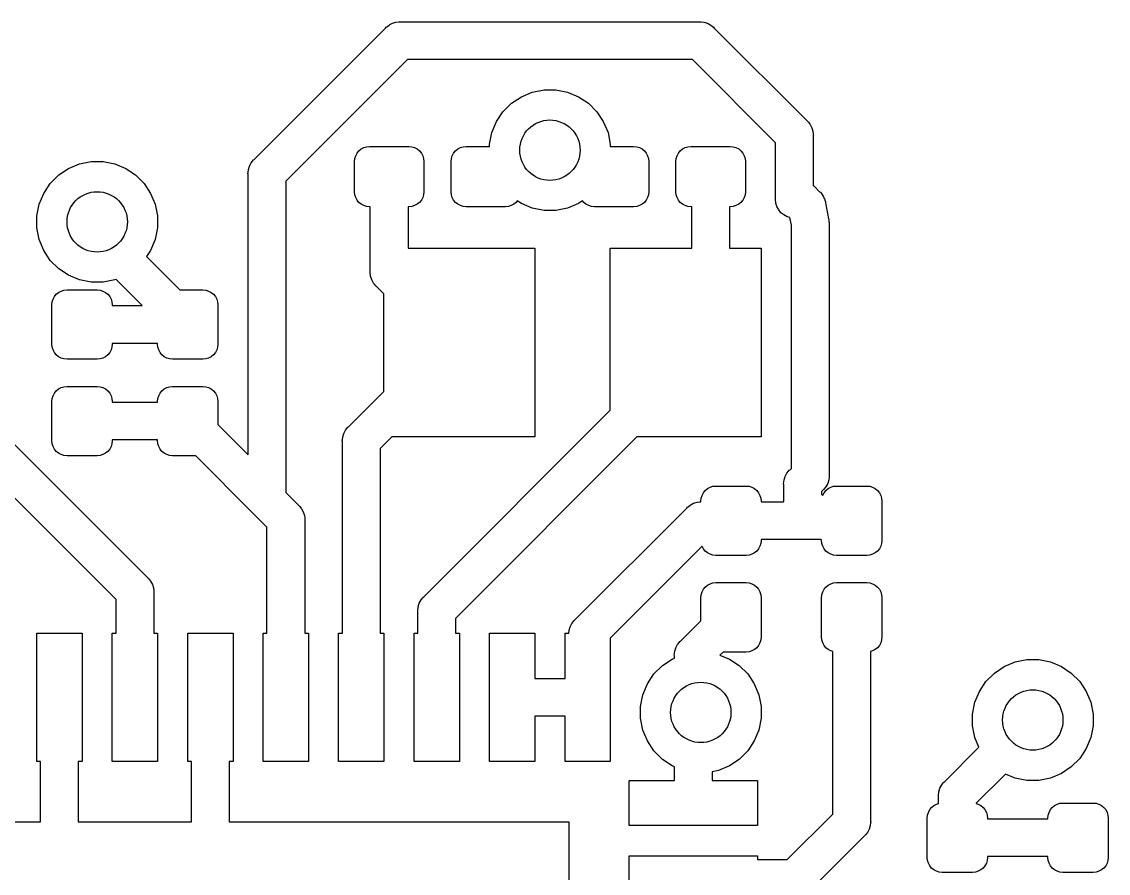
# Model space of a CAD drawing. Extents: x 165.4 to 194.6, y -135.1 to -105.7.
# Drawn here: x 187 to 194.2, y -111.72 to -106.07 of the extents above; entities that cross this region are included whole.
import ezdxf

# ---------------------------------------------------------------- set-up
doc = ezdxf.new("R2010")
doc.units = 0
doc.layers.add('BLACK', color=7, linetype='CONTINUOUS')

msp = doc.modelspace()

# ---------------------------------------------------------------- linework, layer by layer
at = {"layer": 'BLACK', "linetype": 'CONTINUOUS'}
for p, q in [((188.541, -106.986), (189.411, -106.116)), ((189.411, -106.116), (189.415, -106.111)), ((189.415, -106.111), (189.42, -106.107)), ((189.42, -106.107), (189.434, -106.096)), ((189.42, -106.107), (189.42, -106.107)), ((189.434, -106.096), (189.439, -106.093)), ((189.439, -106.093), (189.456, -106.084)), ((189.456, -106.084), (189.479, -106.077)), ((189.479, -106.077), (189.498, -106.075)), ((189.498, -106.075), (189.504, -106.074)), ((189.498, -106.075), (189.498, -106.075)), ((189.504, -106.074), (189.51, -106.075)), ((189.51, -106.075), (191.49, -106.075)), ((191.49, -106.075), (191.496, -106.074)), ((191.496, -106.074), (191.502, -106.075)), ((191.502, -106.075), (191.502, -106.075)), ((191.502, -106.075), (191.521, -106.077)), ((191.521, -106.077), (191.544, -106.084)), ((191.544, -106.084), (191.566, -106.096)), ((191.566, -106.096), (191.585, -106.111)), ((191.585, -106.111), (191.589, -106.116)), ((191.589, -106.116), (192.204, -106.731)), ((189.556, -106.325), (188.75, -107.131)), ((191.444, -106.325), (189.556, -106.325)), ((191.995, -106.876), (191.444, -106.325)), ((190.311, -106.571), (190.383, -106.54)), ((190.383, -106.54), (190.461, -106.525)), ((190.461, -106.525), (190.539, -106.525)), ((190.539, -106.525), (190.617, -106.54)), ((190.617, -106.54), (190.689, -106.571)), ((190.189, -106.67), (190.245, -106.614)), ((190.245, -106.614), (190.311, -106.571)), ((190.689, -106.571), (190.755, -106.614)), ((190.755, -106.614), (190.811, -106.67)), ((190.146, -106.736), (190.189, -106.67)), ((190.811, -106.67), (190.854, -106.736)), ((190.115, -106.808), (190.146, -106.736)), ((190.854, -106.736), (190.885, -106.808)), ((192.204, -106.731), (192.209, -106.735)), ((192.209, -106.735), (192.213, -106.74)), ((192.213, -106.74), (192.213, -106.74)), ((192.213, -106.74), (192.222, -106.752)), ((192.222, -106.752), (192.224, -106.754)), ((192.224, -106.754), (192.236, -106.776)), ((190.1, -106.886), (190.115, -106.808)), ((190.885, -106.808), (190.9, -106.886)), ((192.236, -106.776), (192.243, -106.799)), ((192.243, -106.799), (192.245, -106.818)), ((192.245, -106.818), (192.245, -106.818)), ((192.245, -106.818), (192.246, -106.824)), ((192.246, -106.824), (192.245, -106.83)), ((192.245, -106.83), (192.245, -107.158)), ((189.234, -106.929), (189.249, -106.917)), ((189.249, -106.917), (189.267, -106.908)), ((189.267, -106.908), (189.285, -106.902)), ((189.285, -106.902), (189.305, -106.9)), ((189.305, -106.9), (189.565, -106.9)), ((189.565, -106.9), (189.585, -106.902)), ((189.585, -106.902), (189.603, -106.908)), ((189.603, -106.908), (189.621, -106.917)), ((189.621, -106.917), (189.636, -106.929)), ((189.874, -106.929), (189.889, -106.917)), ((189.889, -106.917), (189.907, -106.908)), ((189.907, -106.908), (189.925, -106.902)), ((189.925, -106.902), (189.945, -106.9)), ((189.945, -106.9), (190.1, -106.9)), ((190.1, -106.9), (190.1, -106.886)), ((190.9, -106.886), (190.9, -106.9)), ((190.9, -106.9), (191.055, -106.9)), ((191.055, -106.9), (191.075, -106.902)), ((191.075, -106.902), (191.093, -106.908)), ((191.093, -106.908), (191.111, -106.917)), ((191.111, -106.917), (191.126, -106.929)), ((191.364, -106.929), (191.379, -106.917)), ((191.379, -106.917), (191.397, -106.908)), ((191.397, -106.908), (191.415, -106.902)), ((191.415, -106.902), (191.435, -106.9)), ((191.435, -106.9), (191.695, -106.9)), ((191.695, -106.9), (191.715, -106.902)), ((191.715, -106.902), (191.733, -106.908)), ((191.733, -106.908), (191.751, -106.917)), ((191.751, -106.917), (191.766, -106.929)), ((191.995, -107.244), (191.995, -106.876)), ((188.521, -107.009), (188.536, -106.99)), ((188.536, -106.99), (188.541, -106.986)), ((189.205, -107), (189.207, -106.98)), ((189.207, -106.98), (189.213, -106.962)), ((189.213, -106.962), (189.222, -106.944)), ((189.222, -106.944), (189.234, -106.929)), ((189.636, -106.929), (189.648, -106.944)), ((189.648, -106.944), (189.657, -106.962)), ((189.657, -106.962), (189.663, -106.98)), ((189.663, -106.98), (189.665, -107)), ((189.845, -107), (189.847, -106.98)), ((189.847, -106.98), (189.853, -106.962)), ((189.853, -106.962), (189.862, -106.944)), ((189.862, -106.944), (189.874, -106.929)), ((191.126, -106.929), (191.138, -106.944)), ((191.138, -106.944), (191.147, -106.962)), ((191.147, -106.962), (191.153, -106.98)), ((191.153, -106.98), (191.155, -107)), ((191.335, -107), (191.337, -106.98)), ((191.337, -106.98), (191.343, -106.962)), ((191.343, -106.962), (191.352, -106.944)), ((191.352, -106.944), (191.364, -106.929)), ((191.766, -106.929), (191.778, -106.944)), ((191.778, -106.944), (191.787, -106.962)), ((191.787, -106.962), (191.793, -106.98)), ((191.793, -106.98), (191.795, -107)), ((187.245, -107.089), (187.311, -107.046)), ((187.311, -107.046), (187.383, -107.015)), ((187.383, -107.015), (187.461, -107)), ((187.461, -107), (187.539, -107)), ((187.539, -107), (187.617, -107.015)), ((187.617, -107.015), (187.689, -107.046)), ((187.689, -107.046), (187.755, -107.089)), ((188.5, -107.073), (188.502, -107.054)), ((188.502, -107.054), (188.509, -107.031)), ((188.509, -107.031), (188.521, -107.009)), ((189.205, -107.2), (189.205, -107)), ((189.665, -107), (189.665, -107.2)), ((189.845, -107.2), (189.845, -107)), ((191.155, -107), (191.155, -107.2)), ((191.335, -107.2), (191.335, -107)), ((191.795, -107), (191.795, -107.2)), ((187.189, -107.145), (187.245, -107.089)), ((187.755, -107.089), (187.811, -107.145)), ((188.499, -107.079), (188.5, -107.073)), ((188.5, -107.085), (188.499, -107.079)), ((188.5, -107.073), (188.5, -107.073)), ((188.5, -108.943), (188.5, -107.085)), ((188.75, -107.131), (188.75, -109.193)), ((187.146, -107.211), (187.189, -107.145)), ((187.811, -107.145), (187.854, -107.211)), ((189.207, -107.22), (189.205, -107.2)), ((189.665, -107.2), (189.663, -107.22)), ((189.847, -107.22), (189.845, -107.2)), ((191.155, -107.2), (191.153, -107.22)), ((191.337, -107.22), (191.335, -107.2)), ((191.795, -107.2), (191.793, -107.22)), ((192.245, -107.158), (192.249, -107.161)), ((192.249, -107.161), (192.253, -107.166)), ((192.253, -107.166), (192.287, -107.2)), ((192.287, -107.2), (192.292, -107.204)), ((192.292, -107.204), (192.299, -107.213)), ((187.115, -107.283), (187.146, -107.211)), ((187.854, -107.211), (187.885, -107.283)), ((189.213, -107.238), (189.207, -107.22)), ((189.222, -107.256), (189.213, -107.238)), ((189.234, -107.271), (189.222, -107.256)), ((189.249, -107.283), (189.234, -107.271)), ((189.636, -107.271), (189.621, -107.283)), ((189.648, -107.256), (189.636, -107.271)), ((189.657, -107.238), (189.648, -107.256)), ((189.663, -107.22), (189.657, -107.238)), ((189.853, -107.238), (189.847, -107.22)), ((189.862, -107.256), (189.853, -107.238)), ((189.874, -107.271), (189.862, -107.256)), ((189.889, -107.283), (189.874, -107.271)), ((190.276, -107.271), (190.261, -107.283)), ((190.283, -107.261), (190.276, -107.271)), ((190.311, -107.279), (190.283, -107.261)), ((190.383, -107.31), (190.311, -107.279)), ((190.689, -107.279), (190.617, -107.31)), ((190.717, -107.261), (190.689, -107.279)), ((190.724, -107.271), (190.717, -107.261)), ((190.739, -107.283), (190.724, -107.271)), ((191.126, -107.271), (191.111, -107.283)), ((191.138, -107.256), (191.126, -107.271)), ((191.147, -107.238), (191.138, -107.256)), ((191.153, -107.22), (191.147, -107.238)), ((191.343, -107.238), (191.337, -107.22)), ((191.352, -107.256), (191.343, -107.238)), ((191.364, -107.271), (191.352, -107.256)), ((191.379, -107.283), (191.364, -107.271)), ((191.766, -107.271), (191.751, -107.283)), ((191.778, -107.256), (191.766, -107.271)), ((191.787, -107.238), (191.778, -107.256)), ((191.793, -107.22), (191.787, -107.238)), ((191.994, -107.25), (191.995, -107.244)), ((191.997, -107.275), (191.994, -107.25)), ((192.004, -107.298), (191.997, -107.275)), ((192.299, -107.213), (192.307, -107.223)), ((192.307, -107.223), (192.307, -107.223)), ((192.307, -107.223), (192.307, -107.223)), ((192.307, -107.223), (192.313, -107.234)), ((192.313, -107.234), (192.318, -107.244)), ((192.318, -107.244), (192.319, -107.245)), ((192.319, -107.245), (192.319, -107.245)), ((192.319, -107.245), (192.322, -107.256)), ((192.322, -107.256), (192.326, -107.268)), ((192.326, -107.268), (192.326, -107.274)), ((192.326, -107.274), (192.347, -107.38)), ((187.1, -107.361), (187.115, -107.283)), ((187.885, -107.283), (187.9, -107.361)), ((189.267, -107.292), (189.249, -107.283)), ((189.285, -107.298), (189.267, -107.292)), ((189.305, -107.3), (189.285, -107.298)), ((189.31, -107.3), (189.305, -107.3)), ((189.31, -107.729), (189.31, -107.3)), ((189.565, -107.3), (189.56, -107.3)), ((189.56, -107.3), (189.56, -107.575)), ((189.585, -107.298), (189.565, -107.3)), ((189.603, -107.292), (189.585, -107.298)), ((189.621, -107.283), (189.603, -107.292)), ((189.907, -107.292), (189.889, -107.283)), ((189.925, -107.298), (189.907, -107.292)), ((189.945, -107.3), (189.925, -107.298)), ((190.205, -107.3), (189.945, -107.3)), ((190.225, -107.298), (190.205, -107.3)), ((190.243, -107.292), (190.225, -107.298)), ((190.261, -107.283), (190.243, -107.292)), ((190.461, -107.325), (190.383, -107.31)), ((190.539, -107.325), (190.461, -107.325)), ((190.617, -107.31), (190.539, -107.325)), ((190.757, -107.292), (190.739, -107.283)), ((190.775, -107.298), (190.757, -107.292)), ((190.795, -107.3), (190.775, -107.298)), ((191.055, -107.3), (190.795, -107.3)), ((191.075, -107.298), (191.055, -107.3)), ((191.093, -107.292), (191.075, -107.298)), ((191.111, -107.283), (191.093, -107.292)), ((191.397, -107.292), (191.379, -107.283)), ((191.415, -107.298), (191.397, -107.292)), ((191.435, -107.3), (191.415, -107.298)), ((191.44, -107.3), (191.435, -107.3)), ((191.44, -107.575), (191.44, -107.3)), ((191.695, -107.3), (191.69, -107.3)), ((191.69, -107.3), (191.69, -107.575)), ((191.715, -107.298), (191.695, -107.3)), ((191.733, -107.292), (191.715, -107.298)), ((191.751, -107.283), (191.733, -107.292)), ((192.014, -107.316), (192.004, -107.298)), ((192.016, -107.32), (192.014, -107.316)), ((192.031, -107.339), (192.016, -107.32)), ((192.05, -107.354), (192.031, -107.339)), ((187.1, -107.439), (187.1, -107.361)), ((187.9, -107.361), (187.9, -107.439)), ((192.072, -107.366), (192.05, -107.354)), ((192.09, -107.372), (192.072, -107.366)), ((192.1, -107.422), (192.09, -107.372)), ((192.1, -109.033), (192.1, -107.422)), ((192.347, -107.38), (192.348, -107.385)), ((192.348, -107.385), (192.349, -107.392)), ((192.349, -107.392), (192.349, -107.392)), ((192.349, -107.392), (192.349, -107.398)), ((192.349, -107.398), (192.35, -107.404)), ((192.35, -107.404), (192.35, -107.404)), ((192.35, -107.404), (192.351, -107.411)), ((192.351, -107.411), (192.35, -107.416)), ((192.35, -107.416), (192.35, -109.079)), ((187.115, -107.517), (187.1, -107.439)), ((187.9, -107.439), (187.885, -107.517)), ((187.146, -107.589), (187.115, -107.517)), ((187.885, -107.517), (187.854, -107.589)), ((187.189, -107.655), (187.146, -107.589)), ((187.854, -107.589), (187.827, -107.63)), ((187.827, -107.63), (188.047, -107.85)), ((189.56, -107.575), (190.4, -107.575)), ((190.4, -107.575), (190.4, -108.825)), ((190.9, -108.648), (190.9, -107.575)), ((190.9, -107.575), (191.44, -107.575)), ((191.69, -107.575), (191.9, -107.575)), ((191.9, -107.575), (191.9, -108.825)), ((187.245, -107.711), (187.189, -107.655)), ((187.311, -107.754), (187.245, -107.711)), ((187.383, -107.785), (187.311, -107.754)), ((187.625, -107.781), (187.617, -107.785)), ((187.798, -107.955), (187.625, -107.781)), ((189.309, -107.735), (189.31, -107.729)), ((189.312, -107.76), (189.309, -107.735)), ((189.319, -107.783), (189.312, -107.76)), ((189.331, -107.805), (189.319, -107.783)), ((187.262, -107.858), (187.28, -107.852)), ((187.28, -107.852), (187.3, -107.85)), ((187.3, -107.85), (187.5, -107.85)), ((187.461, -107.8), (187.383, -107.785)), ((187.539, -107.8), (187.461, -107.8)), ((187.5, -107.85), (187.52, -107.852)), ((187.52, -107.852), (187.538, -107.858)), ((187.617, -107.785), (187.539, -107.8)), ((188.047, -107.85), (188.2, -107.85)), ((188.2, -107.85), (188.22, -107.852)), ((188.22, -107.852), (188.238, -107.858)), ((189.336, -107.811), (189.331, -107.805)), ((189.346, -107.824), (189.336, -107.811)), ((189.351, -107.828), (189.346, -107.824)), ((189.4, -107.877), (189.351, -107.828)), ((187.202, -107.93), (187.208, -107.912)), ((187.208, -107.912), (187.217, -107.894)), ((187.217, -107.894), (187.229, -107.879)), ((187.229, -107.879), (187.244, -107.867)), ((187.244, -107.867), (187.262, -107.858)), ((187.538, -107.858), (187.556, -107.867)), ((187.556, -107.867), (187.571, -107.879)), ((187.571, -107.879), (187.583, -107.894)), ((187.583, -107.894), (187.592, -107.912)), ((187.592, -107.912), (187.598, -107.93)), ((188.238, -107.858), (188.256, -107.867)), ((188.256, -107.867), (188.271, -107.879)), ((188.271, -107.879), (188.283, -107.894)), ((188.283, -107.894), (188.292, -107.912)), ((188.292, -107.912), (188.298, -107.93)), ((189.4, -108.523), (189.4, -107.877)), ((187.2, -107.95), (187.202, -107.93)), ((187.2, -108.21), (187.2, -107.95)), ((187.598, -107.93), (187.6, -107.95)), ((187.6, -107.95), (187.6, -107.955)), ((187.6, -107.955), (187.798, -107.955)), ((188.298, -107.93), (188.3, -107.95)), ((188.3, -107.95), (188.3, -108.21)), ((187.202, -108.23), (187.2, -108.21)), ((187.6, -108.21), (187.598, -108.23)), ((187.9, -108.205), (187.6, -108.205)), ((187.6, -108.205), (187.6, -108.21)), ((187.9, -108.21), (187.9, -108.205)), ((187.902, -108.23), (187.9, -108.21)), ((188.3, -108.21), (188.298, -108.23)), ((187.208, -108.248), (187.202, -108.23)), ((187.217, -108.266), (187.208, -108.248)), ((187.229, -108.281), (187.217, -108.266)), ((187.244, -108.293), (187.229, -108.281)), ((187.571, -108.281), (187.556, -108.293)), ((187.583, -108.266), (187.571, -108.281)), ((187.592, -108.248), (187.583, -108.266)), ((187.598, -108.23), (187.592, -108.248)), ((187.908, -108.248), (187.902, -108.23)), ((187.917, -108.266), (187.908, -108.248)), ((187.929, -108.281), (187.917, -108.266)), ((187.944, -108.293), (187.929, -108.281)), ((188.271, -108.281), (188.256, -108.293)), ((188.283, -108.266), (188.271, -108.281)), ((188.292, -108.248), (188.283, -108.266)), ((188.298, -108.23), (188.292, -108.248)), ((187.262, -108.302), (187.244, -108.293)), ((187.28, -108.308), (187.262, -108.302)), ((187.3, -108.31), (187.28, -108.308)), ((187.5, -108.31), (187.3, -108.31)), ((187.52, -108.308), (187.5, -108.31)), ((187.538, -108.302), (187.52, -108.308)), ((187.556, -108.293), (187.538, -108.302)), ((187.962, -108.302), (187.944, -108.293)), ((187.98, -108.308), (187.962, -108.302)), ((188, -108.31), (187.98, -108.308)), ((188.2, -108.31), (188, -108.31)), ((188.22, -108.308), (188.2, -108.31)), ((188.238, -108.302), (188.22, -108.308)), ((188.256, -108.293), (188.238, -108.302)), ((186.525, -108.448), (187.834, -109.757)), ((187.244, -108.507), (187.262, -108.498)), ((187.262, -108.498), (187.28, -108.492)), ((187.28, -108.492), (187.3, -108.49)), ((187.3, -108.49), (187.5, -108.49)), ((187.5, -108.49), (187.52, -108.492)), ((187.52, -108.492), (187.538, -108.498)), ((187.538, -108.498), (187.556, -108.507)), ((187.944, -108.507), (187.962, -108.498)), ((187.962, -108.498), (187.98, -108.492)), ((187.98, -108.492), (188, -108.49)), ((188, -108.49), (188.2, -108.49)), ((188.2, -108.49), (188.22, -108.492)), ((188.22, -108.492), (188.238, -108.498)), ((188.238, -108.498), (188.256, -108.507)), ((187.2, -108.59), (187.202, -108.57)), ((187.202, -108.57), (187.208, -108.552)), ((187.208, -108.552), (187.217, -108.534)), ((187.217, -108.534), (187.229, -108.519)), ((187.229, -108.519), (187.244, -108.507)), ((187.556, -108.507), (187.571, -108.519)), ((187.571, -108.519), (187.583, -108.534)), ((187.583, -108.534), (187.592, -108.552)), ((187.592, -108.552), (187.598, -108.57)), ((187.598, -108.57), (187.6, -108.59)), ((187.9, -108.59), (187.902, -108.57)), ((187.902, -108.57), (187.908, -108.552)), ((187.908, -108.552), (187.917, -108.534)), ((187.917, -108.534), (187.929, -108.519)), ((187.929, -108.519), (187.944, -108.507)), ((188.256, -108.507), (188.271, -108.519)), ((188.271, -108.519), (188.283, -108.534)), ((188.283, -108.534), (188.292, -108.552)), ((188.292, -108.552), (188.298, -108.57)), ((188.298, -108.57), (188.3, -108.59)), ((189.166, -108.757), (189.4, -108.523)), ((187.625, -109.902), (186.316, -108.593)), ((187.2, -108.85), (187.2, -108.59)), ((187.6, -108.59), (187.6, -108.595)), ((187.6, -108.595), (187.9, -108.595)), ((187.9, -108.595), (187.9, -108.59)), ((188.3, -108.59), (188.3, -108.743)), ((189.666, -109.882), (190.9, -108.648)), ((188.3, -108.743), (188.5, -108.943)), ((189.134, -108.802), (189.146, -108.78)), ((189.146, -108.78), (189.161, -108.761)), ((189.161, -108.761), (189.166, -108.757)), ((187.202, -108.87), (187.2, -108.85)), ((187.6, -108.85), (187.598, -108.87)), ((187.9, -108.845), (187.6, -108.845)), ((187.6, -108.845), (187.6, -108.85)), ((187.9, -108.85), (187.9, -108.845)), ((187.902, -108.87), (187.9, -108.85)), ((189.124, -108.85), (189.125, -108.844)), ((189.125, -108.856), (189.124, -108.85)), ((189.125, -108.844), (189.127, -108.825)), ((189.125, -108.844), (189.125, -108.844)), ((189.125, -110.125), (189.125, -108.856)), ((189.127, -108.825), (189.134, -108.802)), ((189.452, -108.825), (189.375, -108.902)), ((190.4, -108.825), (189.452, -108.825)), ((191.077, -108.825), (189.875, -110.027)), ((191.9, -108.825), (191.077, -108.825)), ((187.208, -108.888), (187.202, -108.87)), ((187.217, -108.906), (187.208, -108.888)), ((187.229, -108.921), (187.217, -108.906)), ((187.244, -108.933), (187.229, -108.921)), ((187.262, -108.942), (187.244, -108.933)), ((187.556, -108.933), (187.538, -108.942)), ((187.571, -108.921), (187.556, -108.933)), ((187.583, -108.906), (187.571, -108.921)), ((187.592, -108.888), (187.583, -108.906)), ((187.598, -108.87), (187.592, -108.888)), ((187.908, -108.888), (187.902, -108.87)), ((187.917, -108.906), (187.908, -108.888)), ((187.929, -108.921), (187.917, -108.906)), ((187.944, -108.933), (187.929, -108.921)), ((187.962, -108.942), (187.944, -108.933)), ((189.375, -108.902), (189.375, -110.125)), ((187.28, -108.948), (187.262, -108.942)), ((187.3, -108.95), (187.28, -108.948)), ((187.5, -108.95), (187.3, -108.95)), ((187.52, -108.948), (187.5, -108.95)), ((187.538, -108.942), (187.52, -108.948)), ((187.98, -108.948), (187.962, -108.942)), ((188, -108.95), (187.98, -108.948)), ((188.153, -108.95), (188, -108.95)), ((188.532, -109.329), (188.153, -108.95)), ((192.059, -109.087), (192.071, -109.065)), ((192.071, -109.065), (192.082, -109.051)), ((192.082, -109.051), (192.086, -109.046)), ((192.082, -109.051), (192.082, -109.051)), ((192.086, -109.046), (192.091, -109.042)), ((192.091, -109.042), (192.1, -109.033)), ((192.35, -109.079), (192.351, -109.085)), ((191.58, -109.152), (191.6, -109.15)), ((191.6, -109.15), (191.8, -109.15)), ((191.8, -109.15), (191.82, -109.152)), ((192.049, -109.135), (192.052, -109.11)), ((192.05, -109.141), (192.049, -109.135)), ((192.05, -109.249), (192.05, -109.141)), ((192.052, -109.11), (192.059, -109.087)), ((192.341, -109.133), (192.329, -109.155)), ((192.348, -109.11), (192.341, -109.133)), ((192.35, -109.091), (192.348, -109.11)), ((192.351, -109.085), (192.35, -109.091)), ((192.35, -109.091), (192.35, -109.091)), ((192.38, -109.152), (192.4, -109.15)), ((192.4, -109.15), (192.6, -109.15)), ((192.6, -109.15), (192.62, -109.152)), ((188.75, -109.193), (188.834, -109.277)), ((191.502, -109.23), (191.508, -109.212)), ((191.508, -109.212), (191.517, -109.194)), ((191.517, -109.194), (191.529, -109.179)), ((191.529, -109.179), (191.544, -109.167)), ((191.544, -109.167), (191.562, -109.158)), ((191.562, -109.158), (191.58, -109.152)), ((191.82, -109.152), (191.838, -109.158)), ((191.838, -109.158), (191.856, -109.167)), ((191.856, -109.167), (191.871, -109.179)), ((191.871, -109.179), (191.883, -109.194)), ((191.883, -109.194), (191.892, -109.212)), ((191.892, -109.212), (191.898, -109.23)), ((192.309, -109.178), (192.3, -109.187)), ((192.3, -109.187), (192.3, -109.203)), ((192.3, -109.203), (192.308, -109.211)), ((192.308, -109.211), (192.317, -109.194)), ((192.314, -109.174), (192.309, -109.178)), ((192.329, -109.155), (192.314, -109.174)), ((192.317, -109.194), (192.329, -109.179)), ((192.329, -109.179), (192.344, -109.167)), ((192.344, -109.167), (192.362, -109.158)), ((192.362, -109.158), (192.38, -109.152)), ((192.62, -109.152), (192.638, -109.158)), ((192.638, -109.158), (192.656, -109.167)), ((192.656, -109.167), (192.671, -109.179)), ((192.671, -109.179), (192.683, -109.194)), ((192.683, -109.194), (192.692, -109.212)), ((192.692, -109.212), (192.698, -109.23)), ((188.834, -109.277), (188.839, -109.281)), ((188.839, -109.281), (188.843, -109.286)), ((188.843, -109.286), (188.843, -109.286)), ((188.843, -109.286), (188.852, -109.298)), ((191.407, -109.296), (191.411, -109.291)), ((191.411, -109.291), (191.416, -109.287)), ((191.416, -109.287), (191.43, -109.276)), ((191.416, -109.287), (191.416, -109.287)), ((191.43, -109.276), (191.452, -109.264)), ((191.452, -109.264), (191.461, -109.261)), ((191.461, -109.261), (191.475, -109.257)), ((191.475, -109.257), (191.494, -109.255)), ((191.494, -109.255), (191.5, -109.254)), ((191.494, -109.255), (191.494, -109.255)), ((191.5, -109.25), (191.502, -109.23)), ((191.5, -109.254), (191.5, -109.25)), ((191.5, -109.254), (191.5, -109.254)), ((191.898, -109.23), (191.9, -109.25)), ((191.9, -109.25), (191.9, -109.255)), ((191.9, -109.255), (192.049, -109.255)), ((192.049, -109.255), (192.05, -109.249)), ((192.698, -109.23), (192.7, -109.25)), ((192.7, -109.25), (192.7, -109.51)), ((188.536, -109.334), (188.532, -109.329)), ((188.541, -109.338), (188.536, -109.334)), ((188.556, -109.353), (188.541, -109.338)), ((188.625, -109.422), (188.556, -109.353)), ((188.556, -109.353), (188.556, -109.353)), ((188.852, -109.298), (188.854, -109.3)), ((188.854, -109.3), (188.866, -109.322)), ((188.866, -109.322), (188.873, -109.345)), ((188.873, -109.345), (188.875, -109.364)), ((188.875, -109.364), (188.875, -109.364)), ((188.875, -109.364), (188.876, -109.37)), ((190.666, -110.037), (191.407, -109.296)), ((188.625, -110.125), (188.625, -109.422)), ((188.876, -109.37), (188.875, -109.376)), ((188.875, -109.376), (188.875, -110.125)), ((191.9, -109.51), (191.898, -109.53)), ((192.294, -109.505), (191.9, -109.505)), ((191.9, -109.505), (191.9, -109.51)), ((192.3, -109.506), (192.294, -109.505)), ((192.3, -109.51), (192.3, -109.506)), ((192.3, -109.506), (192.3, -109.506)), ((192.302, -109.53), (192.3, -109.51)), ((192.7, -109.51), (192.698, -109.53)), ((191.508, -109.549), (190.9, -110.157)), ((191.517, -109.566), (191.508, -109.549)), ((191.529, -109.581), (191.517, -109.566)), ((191.544, -109.593), (191.529, -109.581)), ((191.871, -109.581), (191.856, -109.593)), ((191.883, -109.566), (191.871, -109.581)), ((191.892, -109.548), (191.883, -109.566)), ((191.898, -109.53), (191.892, -109.548)), ((192.308, -109.548), (192.302, -109.53)), ((192.317, -109.566), (192.308, -109.548)), ((192.329, -109.581), (192.317, -109.566)), ((192.344, -109.593), (192.329, -109.581)), ((192.671, -109.581), (192.656, -109.593)), ((192.683, -109.566), (192.671, -109.581)), ((192.692, -109.548), (192.683, -109.566)), ((192.698, -109.53), (192.692, -109.548)), ((191.562, -109.602), (191.544, -109.593)), ((191.58, -109.608), (191.562, -109.602)), ((191.6, -109.61), (191.58, -109.608)), ((191.8, -109.61), (191.6, -109.61)), ((191.82, -109.608), (191.8, -109.61)), ((191.838, -109.602), (191.82, -109.608)), ((191.856, -109.593), (191.838, -109.602)), ((192.362, -109.602), (192.344, -109.593)), ((192.38, -109.608), (192.362, -109.602)), ((192.4, -109.61), (192.38, -109.608)), ((192.6, -109.61), (192.4, -109.61)), ((192.62, -109.608), (192.6, -109.61)), ((192.638, -109.602), (192.62, -109.608)), ((192.656, -109.593), (192.638, -109.602)), ((187.834, -109.757), (187.839, -109.761)), ((187.839, -109.761), (187.843, -109.766)), ((187.843, -109.766), (187.843, -109.766)), ((187.843, -109.766), (187.846, -109.771)), ((187.846, -109.771), (187.854, -109.78)), ((187.854, -109.78), (187.866, -109.802)), ((191.544, -109.807), (191.562, -109.798)), ((191.562, -109.798), (191.58, -109.792)), ((191.58, -109.792), (191.6, -109.79)), ((191.6, -109.79), (191.8, -109.79)), ((191.8, -109.79), (191.82, -109.792)), ((191.82, -109.792), (191.838, -109.798)), ((191.838, -109.798), (191.856, -109.807)), ((192.344, -109.807), (192.362, -109.798)), ((192.362, -109.798), (192.38, -109.792)), ((192.38, -109.792), (192.4, -109.79)), ((192.4, -109.79), (192.6, -109.79)), ((192.6, -109.79), (192.62, -109.792)), ((192.62, -109.792), (192.638, -109.798)), ((192.638, -109.798), (192.656, -109.807)), ((187.866, -109.802), (187.873, -109.825)), ((187.873, -109.825), (187.875, -109.844)), ((187.875, -109.844), (187.875, -109.844)), ((187.875, -109.844), (187.876, -109.85)), ((187.876, -109.85), (187.875, -109.856)), ((187.875, -109.856), (187.875, -110.125)), ((191.5, -109.89), (191.502, -109.87)), ((191.502, -109.87), (191.508, -109.852)), ((191.508, -109.852), (191.517, -109.834)), ((191.517, -109.834), (191.529, -109.819)), ((191.529, -109.819), (191.544, -109.807)), ((191.856, -109.807), (191.871, -109.819)), ((191.871, -109.819), (191.883, -109.834)), ((191.883, -109.834), (191.892, -109.852)), ((191.892, -109.852), (191.898, -109.87)), ((191.898, -109.87), (191.9, -109.89)), ((192.3, -109.89), (192.302, -109.87)), ((192.302, -109.87), (192.308, -109.852)), ((192.308, -109.852), (192.317, -109.834)), ((192.317, -109.834), (192.329, -109.819)), ((192.329, -109.819), (192.344, -109.807)), ((192.656, -109.807), (192.671, -109.819)), ((192.671, -109.819), (192.683, -109.834)), ((192.683, -109.834), (192.692, -109.852)), ((192.692, -109.852), (192.698, -109.87)), ((192.698, -109.87), (192.7, -109.89)), ((187.625, -110.125), (187.625, -109.902)), ((189.627, -109.95), (189.634, -109.927)), ((189.634, -109.927), (189.646, -109.905)), ((189.646, -109.905), (189.657, -109.891)), ((189.657, -109.891), (189.661, -109.886)), ((189.657, -109.891), (189.657, -109.891)), ((189.661, -109.886), (189.666, -109.882)), ((191.5, -110.043), (191.5, -109.89)), ((191.9, -109.89), (191.9, -110.15)), ((192.3, -110.15), (192.3, -109.89)), ((192.7, -109.89), (192.7, -110.15)), ((189.624, -109.975), (189.627, -109.95)), ((189.625, -109.981), (189.624, -109.975)), ((189.625, -110.125), (189.625, -109.981)), ((189.875, -110.027), (189.875, -110.125)), ((190.627, -110.105), (190.634, -110.082)), ((190.634, -110.082), (190.646, -110.06)), ((190.646, -110.06), (190.661, -110.041)), ((190.661, -110.041), (190.666, -110.037)), ((191.366, -110.177), (191.5, -110.043)), ((187.1, -110.975), (187.1, -110.125)), ((187.1, -110.125), (187.4, -110.125)), ((187.4, -110.125), (187.4, -110.975)), ((187.6, -110.975), (187.6, -110.125)), ((187.6, -110.125), (187.625, -110.125)), ((187.875, -110.125), (187.9, -110.125)), ((187.9, -110.125), (187.9, -110.975)), ((188.1, -110.975), (188.1, -110.125)), ((188.1, -110.125), (188.4, -110.125)), ((188.4, -110.125), (188.4, -110.975)), ((188.6, -110.975), (188.6, -110.125)), ((188.6, -110.125), (188.625, -110.125)), ((188.875, -110.125), (188.9, -110.125)), ((188.9, -110.125), (188.9, -110.975)), ((189.1, -110.975), (189.1, -110.125)), ((189.1, -110.125), (189.125, -110.125)), ((189.375, -110.125), (189.4, -110.125)), ((189.4, -110.125), (189.4, -110.975)), ((189.6, -110.975), (189.6, -110.125)), ((189.6, -110.125), (189.625, -110.125)), ((189.875, -110.125), (189.9, -110.125)), ((189.9, -110.125), (189.9, -110.975)), ((190.1, -110.975), (190.1, -110.125)), ((190.1, -110.125), (190.4, -110.125)), ((190.4, -110.125), (190.4, -110.425)), ((190.6, -110.425), (190.6, -110.125)), ((190.6, -110.125), (190.625, -110.125)), ((190.625, -110.124), (190.627, -110.105)), ((190.625, -110.125), (190.625, -110.124)), ((190.625, -110.124), (190.625, -110.124)), ((190.9, -110.157), (190.9, -110.975)), ((191.9, -110.15), (191.898, -110.17)), ((192.302, -110.17), (192.3, -110.15)), ((192.7, -110.15), (192.698, -110.17)), ((191.327, -110.245), (191.334, -110.222)), ((191.334, -110.222), (191.346, -110.2)), ((191.346, -110.2), (191.357, -110.186)), ((191.357, -110.186), (191.361, -110.181)), ((191.357, -110.186), (191.357, -110.186)), ((191.361, -110.181), (191.366, -110.177)), ((191.871, -110.221), (191.856, -110.233)), ((191.883, -110.206), (191.871, -110.221)), ((191.892, -110.188), (191.883, -110.206)), ((191.898, -110.17), (191.892, -110.188)), ((192.308, -110.188), (192.302, -110.17)), ((192.317, -110.206), (192.308, -110.188)), ((192.329, -110.221), (192.317, -110.206)), ((192.344, -110.233), (192.329, -110.221)), ((192.671, -110.221), (192.656, -110.233)), ((192.683, -110.206), (192.671, -110.221)), ((192.692, -110.188), (192.683, -110.206)), ((192.698, -110.17), (192.692, -110.188)), ((191.245, -110.339), (191.311, -110.296)), ((191.311, -110.296), (191.325, -110.29)), ((191.324, -110.27), (191.327, -110.245)), ((191.325, -110.276), (191.324, -110.27)), ((191.325, -110.29), (191.325, -110.276)), ((191.647, -110.25), (191.627, -110.27)), ((191.627, -110.27), (191.689, -110.296)), ((191.8, -110.25), (191.647, -110.25)), ((191.689, -110.296), (191.755, -110.339)), ((191.82, -110.248), (191.8, -110.25)), ((191.838, -110.242), (191.82, -110.248)), ((191.856, -110.233), (191.838, -110.242)), ((192.362, -110.242), (192.344, -110.233)), ((192.375, -110.246), (192.362, -110.242)), ((192.375, -111.323), (192.375, -110.246)), ((192.638, -110.242), (192.625, -110.246)), ((192.625, -110.246), (192.625, -111.369)), ((192.656, -110.233), (192.638, -110.242)), ((193.583, -110.315), (193.661, -110.3)), ((193.661, -110.3), (193.739, -110.3)), ((193.739, -110.3), (193.817, -110.315)), ((191.189, -110.395), (191.245, -110.339)), ((191.755, -110.339), (191.811, -110.395)), ((193.445, -110.389), (193.511, -110.346)), ((193.511, -110.346), (193.583, -110.315)), ((193.817, -110.315), (193.889, -110.346)), ((193.889, -110.346), (193.955, -110.389)), ((190.4, -110.425), (190.6, -110.425)), ((191.146, -110.461), (191.189, -110.395)), ((191.811, -110.395), (191.854, -110.461)), ((193.346, -110.511), (193.389, -110.445)), ((193.389, -110.445), (193.445, -110.389)), ((193.955, -110.389), (194.011, -110.445)), ((194.011, -110.445), (194.054, -110.511)), ((191.115, -110.533), (191.146, -110.461)), ((191.854, -110.461), (191.885, -110.533)), ((193.315, -110.583), (193.346, -110.511)), ((194.054, -110.511), (194.085, -110.583)), ((191.1, -110.611), (191.115, -110.533)), ((191.885, -110.533), (191.9, -110.611)), ((193.3, -110.661), (193.315, -110.583)), ((194.085, -110.583), (194.1, -110.661)), ((191.1, -110.689), (191.1, -110.611)), ((191.9, -110.611), (191.9, -110.689)), ((193.3, -110.739), (193.3, -110.661)), ((194.1, -110.661), (194.1, -110.739)), ((190.6, -110.675), (190.4, -110.675)), ((190.4, -110.675), (190.4, -110.975)), ((190.6, -110.975), (190.6, -110.675)), ((191.115, -110.767), (191.1, -110.689)), ((191.9, -110.689), (191.885, -110.767)), ((191.146, -110.839), (191.115, -110.767)), ((191.885, -110.767), (191.854, -110.839)), ((193.315, -110.817), (193.3, -110.739)), ((194.1, -110.739), (194.085, -110.817)), ((191.189, -110.905), (191.146, -110.839)), ((191.854, -110.839), (191.811, -110.905)), ((193.342, -110.881), (193.315, -110.817)), ((194.085, -110.817), (194.054, -110.889)), ((191.245, -110.961), (191.189, -110.905)), ((191.811, -110.905), (191.755, -110.961)), ((193.116, -111.107), (193.342, -110.881)), ((194.054, -110.889), (194.011, -110.955)), ((187.125, -110.975), (187.1, -110.975)), ((187.125, -111.375), (187.125, -110.975)), ((187.4, -110.975), (187.375, -110.975)), ((187.375, -110.975), (187.375, -111.375)), ((187.9, -110.975), (187.6, -110.975)), ((188.125, -110.975), (188.1, -110.975)), ((188.125, -111.375), (188.125, -110.975)), ((188.4, -110.975), (188.375, -110.975)), ((188.375, -110.975), (188.375, -111.375)), ((188.9, -110.975), (188.6, -110.975)), ((189.4, -110.975), (189.1, -110.975)), ((189.9, -110.975), (189.6, -110.975)), ((190.4, -110.975), (190.1, -110.975)), ((190.9, -110.975), (190.6, -110.975)), ((191.311, -111.004), (191.245, -110.961)), ((191.325, -111.01), (191.311, -111.004)), ((191.325, -111.1), (191.325, -111.01)), ((191.689, -111.004), (191.617, -111.035)), ((191.755, -110.961), (191.689, -111.004)), ((193.955, -111.011), (193.889, -111.054)), ((194.011, -110.955), (193.955, -111.011)), ((191.617, -111.035), (191.575, -111.043)), ((191.575, -111.043), (191.575, -111.1)), ((193.519, -111.058), (193.325, -111.252)), ((193.583, -111.085), (193.519, -111.058)), ((193.661, -111.1), (193.583, -111.085)), ((193.817, -111.085), (193.739, -111.1)), ((193.889, -111.054), (193.817, -111.085)), ((191.025, -111.4), (191.025, -111.1)), ((191.025, -111.1), (191.325, -111.1)), ((191.575, -111.1), (191.875, -111.1)), ((191.875, -111.1), (191.875, -111.4)), ((193.077, -111.175), (193.084, -111.152)), ((193.084, -111.152), (193.096, -111.13)), ((193.096, -111.13), (193.107, -111.116)), ((193.107, -111.116), (193.111, -111.111)), ((193.107, -111.116), (193.107, -111.116)), ((193.111, -111.111), (193.116, -111.107)), ((193.739, -111.1), (193.661, -111.1)), ((193.074, -111.2), (193.077, -111.175)), ((193.075, -111.206), (193.074, -111.2)), ((193.075, -111.254), (193.075, -111.206)), ((193.008, -111.312), (193.017, -111.294)), ((193.017, -111.294), (193.029, -111.279)), ((193.029, -111.279), (193.044, -111.267)), ((193.044, -111.267), (193.062, -111.258)), ((193.062, -111.258), (193.075, -111.254)), ((193.325, -111.252), (193.325, -111.254)), ((193.325, -111.254), (193.338, -111.258)), ((193.338, -111.258), (193.356, -111.267)), ((193.356, -111.267), (193.371, -111.279)), ((193.371, -111.279), (193.383, -111.294)), ((193.383, -111.294), (193.392, -111.312)), ((193.808, -111.312), (193.817, -111.294)), ((193.817, -111.294), (193.829, -111.279)), ((193.829, -111.279), (193.844, -111.267)), ((193.844, -111.267), (193.862, -111.258)), ((193.862, -111.258), (193.88, -111.252)), ((193.88, -111.252), (193.9, -111.25)), ((193.9, -111.25), (194.1, -111.25)), ((194.1, -111.25), (194.12, -111.252)), ((194.12, -111.252), (194.138, -111.258)), ((194.138, -111.258), (194.156, -111.267)), ((194.156, -111.267), (194.171, -111.279)), ((194.171, -111.279), (194.183, -111.294)), ((194.183, -111.294), (194.192, -111.312)), ((186.375, -111.375), (187.125, -111.375)), ((187.375, -111.375), (188.125, -111.375)), ((188.375, -111.375), (190.625, -111.375)), ((190.625, -111.375), (190.625, -113.125)), ((192.073, -111.625), (192.375, -111.323)), ((192.625, -111.381), (192.623, -111.4)), ((192.625, -111.369), (192.626, -111.375)), ((192.626, -111.375), (192.625, -111.381)), ((192.625, -111.381), (192.625, -111.381)), ((193, -111.35), (193.002, -111.33)), ((193, -111.61), (193, -111.35)), ((193.002, -111.33), (193.008, -111.312)), ((193.392, -111.312), (193.398, -111.33)), ((193.398, -111.33), (193.4, -111.35)), ((193.4, -111.35), (193.4, -111.355)), ((193.4, -111.355), (193.8, -111.355)), ((193.8, -111.35), (193.802, -111.33)), ((193.8, -111.355), (193.8, -111.35)), ((193.802, -111.33), (193.808, -111.312)), ((194.192, -111.312), (194.198, -111.33)), ((194.198, -111.33), (194.2, -111.35)), ((194.2, -111.35), (194.2, -111.61)), ((191.875, -111.4), (191.025, -111.4)), ((192.604, -111.445), (192.593, -111.459)), ((192.616, -111.423), (192.604, -111.445)), ((192.623, -111.4), (192.616, -111.423)), ((192.616, -111.423), (192.616, -111.423)), ((192.584, -111.468), (192.218, -111.834)), ((192.589, -111.464), (192.584, -111.468)), ((192.593, -111.459), (192.589, -111.464)), ((192.593, -111.459), (192.593, -111.459)), ((191.025, -111.9), (191.025, -111.6)), ((191.025, -111.6), (191.875, -111.6)), ((191.875, -111.6), (191.875, -111.625)), ((191.875, -111.625), (192.073, -111.625)), ((193.002, -111.63), (193, -111.61)), ((193.008, -111.648), (193.002, -111.63)), ((193.017, -111.666), (193.008, -111.648)), ((193.029, -111.681), (193.017, -111.666)), ((193.383, -111.666), (193.371, -111.681)), ((193.392, -111.648), (193.383, -111.666)), ((193.398, -111.63), (193.392, -111.648)), ((193.4, -111.61), (193.398, -111.63)), ((193.8, -111.605), (193.4, -111.605)), ((193.4, -111.605), (193.4, -111.61)), ((193.8, -111.61), (193.8, -111.605)), ((193.802, -111.63), (193.8, -111.61)), ((193.808, -111.648), (193.802, -111.63)), ((193.817, -111.666), (193.808, -111.648)), ((193.829, -111.681), (193.817, -111.666)), ((194.183, -111.666), (194.171, -111.681)), ((194.192, -111.648), (194.183, -111.666)), ((194.198, -111.63), (194.192, -111.648)), ((194.2, -111.61), (194.198, -111.63)), ((193.044, -111.693), (193.029, -111.681)), ((193.062, -111.702), (193.044, -111.693)), ((193.08, -111.708), (193.062, -111.702)), ((193.1, -111.71), (193.08, -111.708)), ((193.3, -111.71), (193.1, -111.71)), ((193.32, -111.708), (193.3, -111.71)), ((193.338, -111.702), (193.32, -111.708)), ((193.356, -111.693), (193.338, -111.702)), ((193.371, -111.681), (193.356, -111.693)), ((193.844, -111.693), (193.829, -111.681)), ((193.862, -111.702), (193.844, -111.693)), ((193.88, -111.708), (193.862, -111.702)), ((193.9, -111.71), (193.88, -111.708)), ((194.1, -111.71), (193.9, -111.71)), ((194.12, -111.708), (194.1, -111.71)), ((194.138, -111.702), (194.12, -111.708)), ((194.156, -111.693), (194.138, -111.702)), ((194.171, -111.681), (194.156, -111.693))]:
    msp.add_line(p, q, dxfattribs=at)
at = {"layer": 'BLACK'}
for centre in [(190.5, -106.925), (187.5, -107.4), (191.5, -110.65), (193.7, -110.7)]:
    msp.add_circle(centre, 0.2, dxfattribs=at)

doc.saveas('drawing.dxf')
